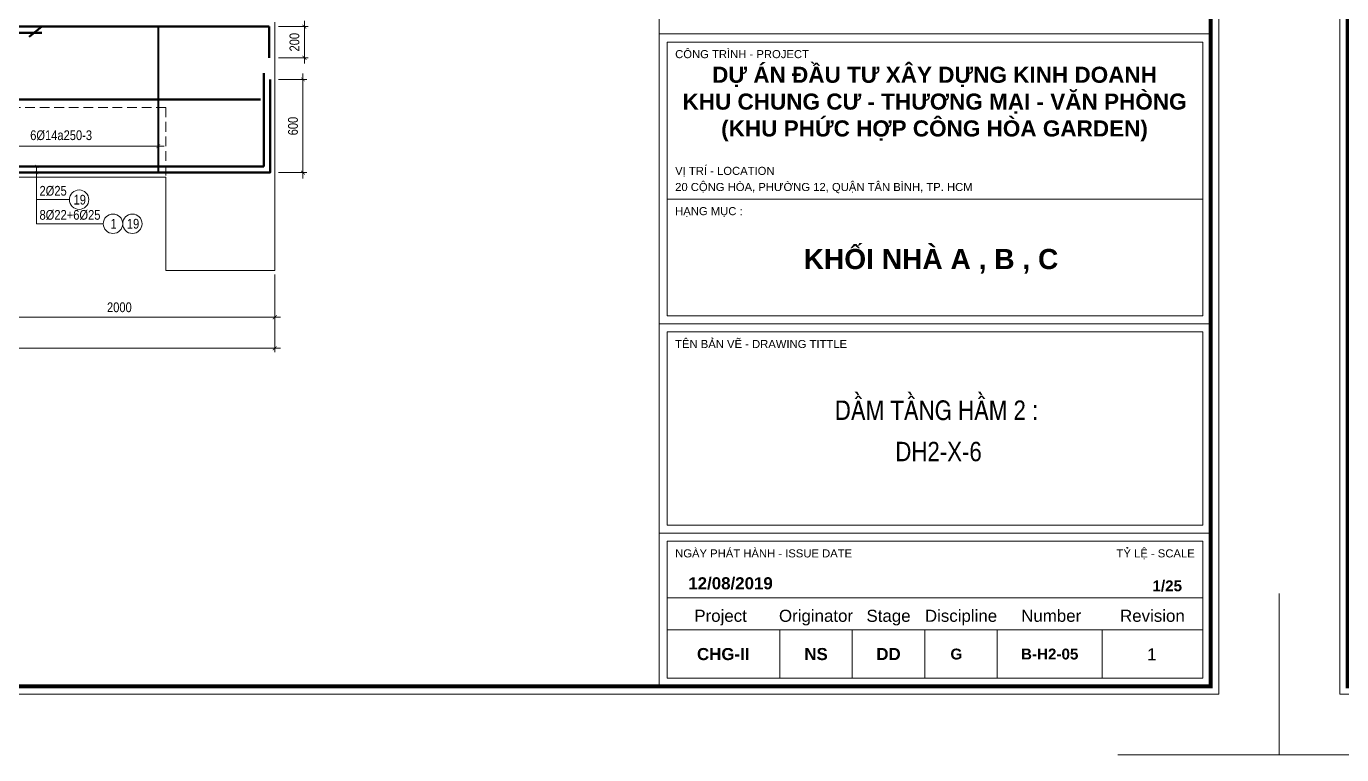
# Model space of a CAD drawing. Header units: millimetres. Extents: x 3014920 to 3563667, y -1638653 to -1356471.
# Drawn here: x 3119547 to 3128014, y -1601326 to -1596636 of the extents above; entities that cross this region are included whole.
import ezdxf
from ezdxf.enums import TextEntityAlignment as Align
from ezdxf.xclip import XClip

# ---------------------------------------------------------------- set-up
doc = ezdxf.new("R2010")
doc.units = ezdxf.units.MM
doc.header["$MEASUREMENT"] = 0
doc.header["$XCLIPFRAME"] = 0
doc.header["$PDMODE"] = 2
doc.linetypes.add('CENTER', pattern=[2, 1.25, -0.25, 0.25, -0.25])
doc.linetypes.add('HIDDEN', pattern=[0.375, 0.25, -0.125])
doc.layers.get('0').update_dxf_attribs({"lineweight": 9})
doc.layers.get('Defpoints').update_dxf_attribs({"color": 10, "lineweight": 0})
for name, color, linetype, lineweight in [('CDAI', 21, 'Continuous', 40), ('CHUNHO', 7, 'CENTER', 13), ('CHUTO', 51, 'Continuous', 15), ('CTHEP', 50, 'Continuous', 50), ('DBAO', 90, 'Continuous', 13), ('DGIONG', 130, 'Continuous', 13), ('KTH', 154, 'Continuous', 9), ('Net khuat', 8, 'HIDDEN', 13), ('TEXT', 7, 'Continuous', 15)]:
    doc.layers.add(name, color=color, linetype=linetype, lineweight=lineweight)
doc.styles.add('ArialB', font='arialbd.ttf')
doc.styles.add('CHG_XX_Khung ten$0$A1 BORDER$0$ARIAL', font='arial.ttf')
doc.styles.add('CHG_XX_Khung ten$0$A1 BORDER$0$Arial - Bold', font='arialbd.ttf', dxfattribs={"height": 2.5})
doc.styles.add('CHG_XX_Khung ten$0$arial', font='arial.ttf')
doc.styles.add('Star-HelCon', font='VHELVCN_0.TTF')
doc.styles.add('TTP-HelCon', font='VHELVCN_0.TTF')
doc.styles.add('VNI-HELVE-CONDENSE', font='VHELVCN_0.TTF')
doc.dimstyles.new('kc-25', dxfattribs={"dimtxt": 62.5, "dimasz": 20, "dimexe": 20, "dimexo": 50, "dimgap": 25, "dimtad": 3, "dimdec": 0, "dimzin": 0, "dimdsep": 46, "dimtxsty": 'VNI-HELVE-CONDENSE', "dimblk": 'DIM', "dimcen": 2.5, "dimclrd": 256, "dimclre": 154, "dimclrt": 7, "dimaunit": 1, "dimadec": 0, "dimazin": 0, "dimtfac": 1, "dimtdec": 0, "dimtix": 1, "dimtmove": 0, "dimatfit": 3, "dimldrblk": 'DOT', "dimfxl": 1, "dimtolj": 1, "dimtzin": 0, "dimarcsym": 0})
doc.dimstyles.new('TTP-25', dxfattribs={"dimscale": 25, "dimtxt": 2.5, "dimasz": 1, "dimexe": 1, "dimexo": 1, "dimgap": 0.09, "dimtad": 0, "dimdec": 4, "dimrnd": 1, "dimzin": 9, "dimdsep": 46, "dimtxsty": 'TTP-HelCon', "dimblk": 'ARCHTICK', "dimcen": 0.09, "dimdle": 1.5, "dimclrd": 256, "dimclre": 256, "dimclrt": 7, "dimadec": 0, "dimazin": 0, "dimtfac": 1, "dimtdec": 4, "dimtmove": 0, "dimatfit": 3, "dimldrblk": 'ARCHTICK', "dimfxl": 1, "dimtvp": 1, "dimtolj": 1, "dimtzin": 0, "dimarcsym": 0})

# ---------------------------------------------------------------- blocks, each defined once
blk = doc.blocks.new('_ArchTick')
at = {"color": 0, "linetype": 'ByBlock', "const_width": 0.15}
blk.add_lwpolyline([(-0.5, -0.5), (0.5, 0.5)], dxfattribs=at)
blk = doc.blocks.new('*D1231')
at = {"layer": 'Defpoints', "color": 0, "transparency": 16777216}
for p in [(60500, -775), (62500, -775), (62500, -1076)]:
    blk.add_point(p, dxfattribs=at)
at = {"layer": 'KTH', "lineweight": -2, "transparency": 16777216}
for p, q in [((60500, -800), (60500, -1101)), ((62500, -800), (62500, -1101)), ((60462.5, -1076), (62537.5, -1076))]:
    blk.add_line(p, q, dxfattribs=at)
at = {"layer": 'KTH', "lineweight": -2, "transparency": 16777216, "xscale": 25, "yscale": 25, "zscale": 25, "rotation": 180}
blk.add_blockref('_ArchTick', (60500, -1076), dxfattribs=at)
at = {"layer": 'KTH', "lineweight": -2, "transparency": 16777216, "xscale": 25, "yscale": 25, "zscale": 25}
blk.add_blockref('_ArchTick', (62500, -1076), dxfattribs=at)
at = {"layer": 'KTH', "color": 7, "transparency": 16777216, "insert": (61500, -1012.2), "char_height": 62.5, "attachment_point": 5, "style": 'TTP-HelCon'}
blk.add_mtext('\\A1;2000', dxfattribs=at)
blk = doc.blocks.new('*D1244')
at = {"layer": 'Defpoints', "color": 0, "transparency": 16777216}
for p in [(60500, 222.1), (61750, 222.1), (60500, 25)]:
    blk.add_point(p, dxfattribs=at)
at = {"layer": 'KTH', "lineweight": -2, "transparency": 16777216}
for p, q in [((60500, 197.1), (60500, 0)), ((61750, 197.1), (61750, 0)), ((61787.5, 25), (60462.5, 25))]:
    blk.add_line(p, q, dxfattribs=at)
at = {"layer": 'KTH', "lineweight": -2, "transparency": 16777216, "xscale": 25, "yscale": 25, "zscale": 25, "rotation": 180}
blk.add_blockref('_ArchTick', (60500, 25), dxfattribs=at)
at = {"layer": 'KTH', "lineweight": -2, "transparency": 16777216, "xscale": 25, "yscale": 25, "zscale": 25}
blk.add_blockref('_ArchTick', (61750, 25), dxfattribs=at)
at = {"layer": 'KTH', "color": 7, "transparency": 16777216, "insert": (61125, 94.9), "char_height": 62.5, "attachment_point": 5, "style": 'TTP-HelCon'}
blk.add_mtext('\\A1;6Þ14a250-3', dxfattribs=at)
blk = doc.blocks.new('*D1248')
at = {"layer": 'Defpoints', "color": 0, "transparency": 16777216}
for p in [(55100, -775), (62500, -775), (62500, -1276)]:
    blk.add_point(p, dxfattribs=at)
at = {"layer": 'KTH', "lineweight": -2, "transparency": 16777216}
for p, q in [((55100, -800), (55100, -1301)), ((62500, -800), (62500, -1301)), ((55062.5, -1276), (62537.5, -1276))]:
    blk.add_line(p, q, dxfattribs=at)
at = {"layer": 'KTH', "lineweight": -2, "transparency": 16777216, "xscale": 25, "yscale": 25, "zscale": 25, "rotation": 180}
blk.add_blockref('_ArchTick', (55100, -1276), dxfattribs=at)
at = {"layer": 'KTH', "lineweight": -2, "transparency": 16777216, "xscale": 25, "yscale": 25, "zscale": 25}
blk.add_blockref('_ArchTick', (62500, -1276), dxfattribs=at)
at = {"layer": 'KTH', "color": 7, "transparency": 16777216, "insert": (58800, -1212.2), "char_height": 62.5, "attachment_point": 5, "style": 'TTP-HelCon'}
blk.add_mtext('\\A1;7400', dxfattribs=at)
blk = doc.blocks.new('DIM')
h = blk.add_hatch(color=1)
h.paths.add_polyline_path([(0.49, 0.29, 1), (0.29, 0.49), (-0.19, 0), (0.19, 0)])
h.paths.add_polyline_path([(0.19, 0), (-0.19, 0), (-0.49, -0.29, 1), (-0.29, -0.49)])
at = {"color": 9}
for p, q in [((-0.19, 0), (-1.5, 0)), ((0.19, 0), (1.5, 0))]:
    blk.add_line(p, q, dxfattribs=at)
at = {"color": 1}
for p, q in [((-0.49, -0.29), (0.29, 0.49)), ((-0.29, -0.49), (0.49, 0.29)), ((-0.19, 0), (0.19, 0))]:
    blk.add_line(p, q, dxfattribs=at)
blk.add_arc((-0.39, -0.39), 0.138, 135, 315, dxfattribs=at)
blk = doc.blocks.new('*D1298')
at = {"layer": 'Defpoints', "color": 0, "transparency": 16777216}
for p in [(62500, 795), (62500, 595), (62691, 595)]:
    blk.add_point(p, dxfattribs=at)
at = {"layer": 'KTH', "lineweight": -2, "transparency": 16777216}
for p, q in [((62525, 795), (62716, 795)), ((62691, 832.5), (62691, 557.5)), ((62525, 595), (62716, 595))]:
    blk.add_line(p, q, dxfattribs=at)
at = {"layer": 'KTH', "lineweight": -2, "transparency": 16777216, "xscale": 25, "yscale": 25, "zscale": 25}
for p, rotation in [((62691, 795), 90), ((62691, 595), 270)]:
    blk.add_blockref('_ArchTick', p, dxfattribs=dict(at, rotation=rotation))
at = {"layer": 'KTH', "color": 7, "transparency": 16777216, "insert": (62627.2, 695), "char_height": 62.5, "attachment_point": 5, "rotation": 90, "style": 'TTP-HelCon'}
blk.add_mtext('\\A1;200', dxfattribs=at)
blk = doc.blocks.new('*D1299')
at = {"layer": 'Defpoints', "color": 0, "transparency": 16777216}
for p in [(62500, 455), (62500, -145), (62681.6, -145)]:
    blk.add_point(p, dxfattribs=at)
at = {"layer": 'KTH', "lineweight": -2, "transparency": 16777216}
for p, q in [((62525, 455), (62706.6, 455)), ((62681.6, 492.5), (62681.6, -182.5)), ((62525, -145), (62706.6, -145))]:
    blk.add_line(p, q, dxfattribs=at)
at = {"layer": 'KTH', "lineweight": -2, "transparency": 16777216, "xscale": 25, "yscale": 25, "zscale": 25}
for p, rotation in [((62681.6, 455), 90), ((62681.6, -145), 270)]:
    blk.add_blockref('_ArchTick', p, dxfattribs=dict(at, rotation=rotation))
at = {"layer": 'KTH', "color": 7, "transparency": 16777216, "insert": (62617.7, 155), "char_height": 62.5, "attachment_point": 5, "rotation": 90, "style": 'TTP-HelCon'}
blk.add_mtext('\\A1;600', dxfattribs=at)
blk = doc.blocks.new('CHG_XX_Khung ten')
for p, q in [((687, 577), (687, 17)), ((687, 179), (824, 179)), ((687, 107), (824, 107)), ((687, 55), (824, 55))]:
    blk.add_line(p, q)
at = {"linetype": 'Continuous'}
for p, q in [((689, 39), (822, 39)), ((716.98, 31), (716.98, 19)), ((734.98, 31), (734.98, 19)), ((752.98, 31), (752.98, 19)), ((770.98, 31), (770.98, 19)), ((797, 31), (797, 19))]:
    blk.add_line(p, q, dxfattribs=at)
blk.add_lwpolyline([(15, 579), (826, 579), (826, 15), (15, 15)], close=True)
at = {"color": 4, "linetype": 'Continuous', "const_width": 1}
blk.add_lwpolyline([(17, 577), (824, 577), (824, 17), (17, 17)], close=True, dxfattribs=at)
at = {"linetype": 'Continuous'}
for points in [[(689, 177), (822, 177), (822, 138), (689, 138)], [(689, 109), (822, 109), (822, 138), (689, 138)], [(689, 105), (822, 105), (822, 57), (689, 57)], [(689, 53), (822, 53), (822, 31), (689, 31)], [(822, 19), (689, 19), (689, 31), (822, 31)]]:
    blk.add_lwpolyline(points, close=True, dxfattribs=at)
at = {"layer": 'Defpoints', "color": 1, "ltscale": 2}
for points in [[(40.06, 0), (0, 0), (0, 40)], [(800.94, 0), (841, 0), (841, 40)]]:
    blk.add_lwpolyline(points, dxfattribs=at)
at = {"style": 'CHG_XX_Khung ten$0$A1 BORDER$0$ARIAL'}
for s, p in [('CÔNG TRÌNH - PROJECT', (691, 174)), ('VỊ TRÍ - LOCATION', (691, 145)), ('20 CỘNG HÒA, PHƯỜNG 12, QUẬN TÂN BÌNH, TP. HCM', (691, 141)), ('HẠNG MỤC :', (691, 135)), ('TÊN BẢN VẼ - DRAWING TITTLE', (691, 102)), ('NGÀY PHÁT HÀNH - ISSUE DATE', (691, 50))]:
    blk.add_text(s, height=2, dxfattribs=at).set_placement(p, align=Align.MIDDLE_LEFT)
blk.add_text('TỶ LỆ - SCALE', height=2, dxfattribs=at).set_placement((820, 50), align=Align.MIDDLE_RIGHT)
for s, style, p in [('12/08/2019', 'CHG_XX_Khung ten$0$A1 BORDER$0$Arial - Bold', (704.75, 42.57)), ('Project', 'CHG_XX_Khung ten$0$A1 BORDER$0$ARIAL', (702.28, 34.5)), ('Originator', 'CHG_XX_Khung ten$0$A1 BORDER$0$ARIAL', (725.98, 34.5)), ('Stage', 'CHG_XX_Khung ten$0$A1 BORDER$0$ARIAL', (743.98, 34.5)), ('Discipline', 'CHG_XX_Khung ten$0$A1 BORDER$0$ARIAL', (761.98, 34.5)), ('Number', 'CHG_XX_Khung ten$0$A1 BORDER$0$ARIAL', (784.37, 34.5)), ('Revision', 'CHG_XX_Khung ten$0$A1 BORDER$0$ARIAL', (809.5, 34.5)), ('CHG-II', 'CHG_XX_Khung ten$0$A1 BORDER$0$Arial - Bold', (702.94, 25)), ('NS', 'CHG_XX_Khung ten$0$A1 BORDER$0$Arial - Bold', (725.98, 25)), ('DD', 'CHG_XX_Khung ten$0$A1 BORDER$0$Arial - Bold', (743.98, 25)), ('1', 'CHG_XX_Khung ten$0$arial', (809.36, 24.93))]:
    blk.add_text(s, height=3, dxfattribs=dict(style=style)).set_placement(p, align=Align.MIDDLE_CENTER)
at = {"attachment_point": 2, "style": 'CHG_XX_Khung ten$0$A1 BORDER$0$Arial - Bold'}
for s, insert, char_height, width in [('DỰ ÁN ĐẦU TƯ XÂY DỰNG KINH DOANH\\PKHU CHUNG CƯ - THƯƠNG MẠI - VĂN PHÒNG\\P(KHU PHỨC HỢP CÔNG HÒA GARDEN)', (755.4, 170.88), 4, 159.8745), ('KHỐI NHÀ A , B , C', (754.52, 125.61), 5, 104.1229)]:
    blk.add_mtext(s, dxfattribs=dict(at, insert=insert, char_height=char_height, width=width))
blk = doc.blocks.new('2X-6')
at = {"layer": 'CDAI'}
blk.add_lwpolyline([(61750.00181, 795), (61750.00181, -145)], dxfattribs=at)
at = {"layer": 'CTHEP'}
for p, q in [((60918.57592, 730.4745), (61000.00181, 795)), ((62463.59072, 795), (62463.59072, 595)), ((57450.00189, 755), (61000.00181, 755)), ((62429.99431, -104.99999), (62429.99431, 495.00001)), ((62469.99431, -144.99999), (62469.99431, 455.00001)), ((62408.63368, 325.00001), (-295.8093, 325))]:
    blk.add_line(p, q, dxfattribs=at)
for points in [[(-320.00014, 595.00141), (-320.00014, 795), (62463.59072, 795)], [(-320.00014, -145), (62469.99431, -144.99999), (62469.99431, -144.99999)], [(60500.00181, -104.99999), (62429.99431, -104.99999)]]:
    blk.add_lwpolyline(points, dxfattribs=at)
at = {"layer": 'DBAO', "linetype": 'Continuous'}
blk.add_line((62499.99431, 825), (62499.99431, -775), dxfattribs=at)
at = {"layer": 'DBAO', "linetype": 'Continuous', "flags": 128}
blk.add_lwpolyline([(56675.00188, -175), (61800.00181, -175)], dxfattribs=at)
at = {"layer": 'DBAO'}
blk.add_lwpolyline([(61800.00181, -175), (61800.00181, -775), (62500.00181, -775)], dxfattribs=at)
at = {"layer": 'DGIONG'}
for centre in [(61240.85537, -318.93133), (61458.74487, -473.91228), (61583.74487, -473.91228)]:
    blk.add_circle(centre, 62.5, dxfattribs=at)
at = {"layer": 'Net khuat', "ltscale": 250}
for p, q in [((56675.00188, 275), (61800.00181, 275)), ((61800.00181, 275), (61800.00181, -175))]:
    blk.add_line(p, q, dxfattribs=at)
at = {"layer": 'TEXT', "style": 'TTP-HelCon'}
for s, p in [('2Þ25', (60985.93699, -293.07834, 0)), ('8Þ22+6Þ25', (60985.93699, -448.05934, 0))]:
    blk.add_text(s, height=62.5, dxfattribs=at).set_placement(p)
at = {"layer": 'TEXT', "style": 'Star-HelCon'}
for s, p in [('19', (61245.02203, -318.93133)), ('1', (61462.91153, -473.91228)), ('19', (61587.91153, -473.91228))]:
    blk.add_text(s, height=62.5, dxfattribs=at).set_placement(p, align=Align.MIDDLE)
at = {"layer": 'KTH'}
for p1, p2, distance, picture, middle in [((62499.99431, 795), (62499.99431, 595), 191.00453, '*D1298', (62627.16551, 695)), ((62499.99431, 455.00001), (62499.99431, -144.99999), 181.57425, '*D1299', (62617.73523, 155.00001))]:
    dim = blk.add_aligned_dim(p1=p1, p2=p2, distance=distance, dimstyle='TTP-25', override={"dimtmove": 1}, dxfattribs=at)
    dim.commit()
    dim.dimension.update_dxf_attribs({"geometry": picture, "text_midpoint": middle})
dim = blk.add_linear_dim(base=(60500.00181, 25), p1=(61750.00181, 222.13667), p2=(60500.00181, 222.13667), angle=180, text='6Þ14a250-3', dimstyle='TTP-25', override={"dimtmove": 1}, dxfattribs=at)
dim.commit()
dim.dimension.update_dxf_attribs({"geometry": '*D1244', "text_midpoint": (61125.00181, 94.91667)})
dim = blk.add_linear_dim(base=(62499.99431, -1276), p1=(55100.00181, -775), p2=(62499.99431, -775), angle=180, dimstyle='TTP-25', override={"dimtmove": 1}, dxfattribs=at)
dim.commit()
dim.dimension.update_dxf_attribs({"geometry": '*D1248', "text_midpoint": (58799.99806, -1212.16666)})
dim = blk.add_linear_dim(base=(62499.99431, -1076.04426), p1=(60500.00181, -775), p2=(62499.99431, -775), dimstyle='TTP-25', override={"dimtmove": 1}, dxfattribs=at)
dim.commit()
dim.dimension.update_dxf_attribs({"geometry": '*D1231', "text_midpoint": (61499.99806, -1012.21093)})
at = {"layer": 'DGIONG'}
for points in [[(60967.42519, -105), (60967.42496, -318.93128), (61178.35537, -318.93128)], [(60967.42514, -144.99999), (60967.42496, -473.91228), (61396.24487, -473.91228)]]:
    blk.add_leader(points, dimstyle='kc-25', override={"dimtad": 0, "dimldrblk": 'ArchTick', "dimfxl": 100, "dimarcsym": 1}, dxfattribs=at)

msp = doc.modelspace()

# ---------------------------------------------------------------- block references
at = {"layer": 'DBAO'}
ref = msp.add_blockref('2X-6', (3058646.11534, -1597433.7557), dxfattribs=at)
XClip(ref).set_block_clipping_path([(47785.81711381, -1679.7416241438), (63090.6771627329, 2032.9573523358)])

# ---------------------------------------------------------------- texts
at = {"layer": 'CHUNHO', "style": 'Star-HelCon'}
for s, p in [('DAÀM TAÀNG HAÀM 2 :', (3125406.28924, -1599170.90776)), ('DH2-X-6', (3125418.95776, -1599436.95928))]:
    msp.add_text(s, height=125, dxfattribs=at).set_placement(p, align=Align.CENTER)
at = {"layer": 'CHUTO', "color": 7, "style": 'ArialB'}
msp.add_text('1/25', height=70, dxfattribs=at).set_placement((3126796.0938, -1600274.23201))
for s, p in [('G', (3125533.73918, -1600713.28276)), ('B-H2-05', (3126134.39868, -1600713.28276))]:
    msp.add_text(s, height=70, dxfattribs=at).set_placement(p, align=Align.CENTER)

# ---------------------------------------------------------------- next in the draw order: block references
at = {"color": 5, "xscale": 25.92478421704392, "yscale": 25.92478421704392, "zscale": 25.92478421704392}
msp.add_blockref('CHG_XX_Khung ten', (3105809.60146, -1601326.46106), dxfattribs=at)

# ---------------------------------------------------------------- next in the draw order: block references
msp.add_blockref('CHG_XX_Khung ten', (3127612.34498, -1601326.46106), dxfattribs=at)

doc.saveas('drawing.dxf')
